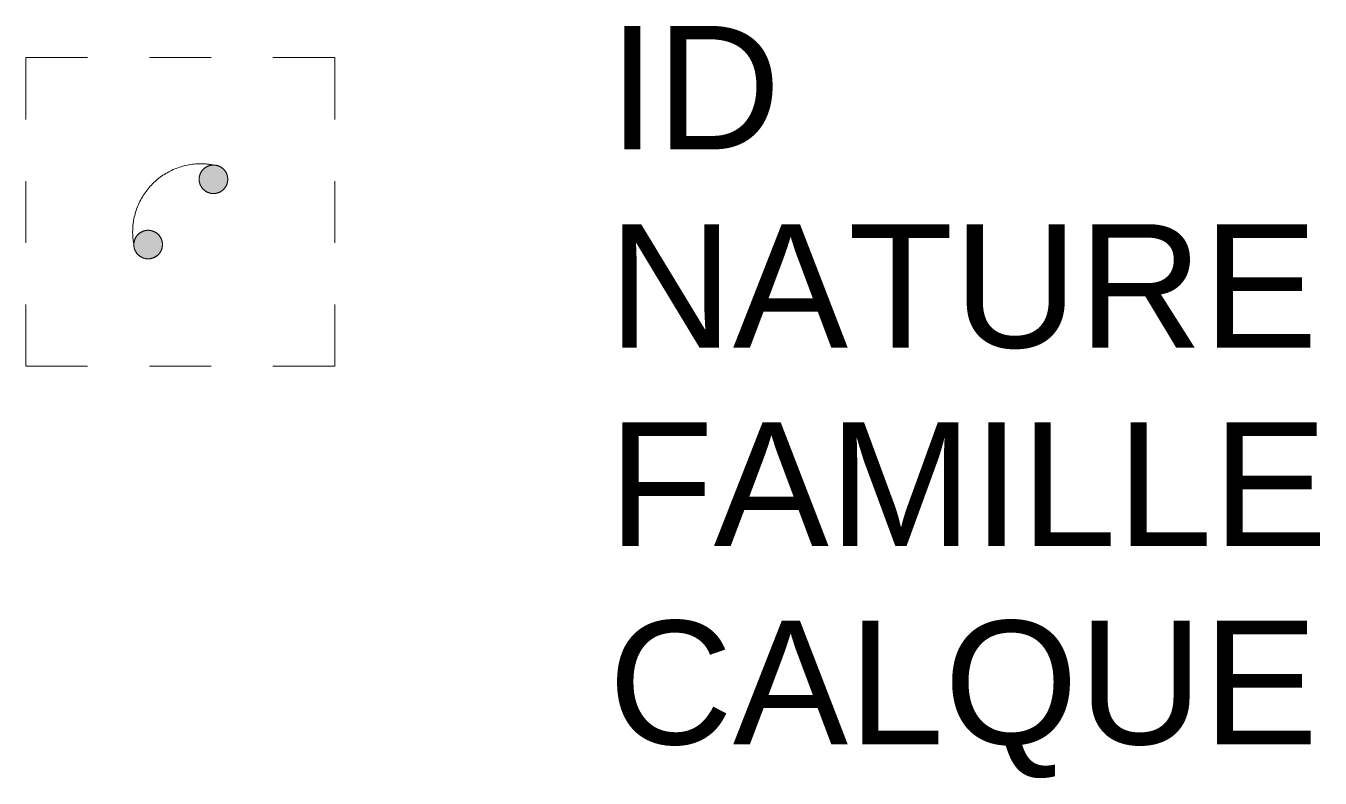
# Model space of a CAD drawing. Header units: metres. Extents: x 3226.8 to 3228.89, y 1848.64 to 1849.86.
import ezdxf

# ---------------------------------------------------------------- set-up
doc = ezdxf.new("R2010")
doc.units = ezdxf.units.M
doc.linetypes.add('Socle_Continu', pattern=[2.5, 2.5, 0])
doc.linetypes.add('Socle_Discontinu', pattern=[0.075, 0.05, -0.025])
doc.layers.add('TELEC_SCT', color=3, linetype='Socle_Continu', lineweight=13)
doc.styles.get("Standard").update_dxf_attribs({"font": 'arial.ttf'})

msp = doc.modelspace()

# ---------------------------------------------------------------- hatches: boundary and pattern name
at = {"layer": 'TELEC_SCT', "linetype": 'Socle_Discontinu'}
h = msp.add_hatch(color=256, dxfattribs=at)
edge = h.paths.add_edge_path()
edge.add_ellipse((3227.1026, 1849.6124), major_axis=(-0.0164, 0.0164), ratio=1, start_angle=179.1533, end_angle=359.1533, ccw=False)
edge.add_ellipse((3227.1026, 1849.6124), major_axis=(-0.0164, 0.0164), ratio=1, start_angle=-0.8467, end_angle=179.1533, ccw=False)
h = msp.add_hatch(color=256, dxfattribs=at)
edge = h.paths.add_edge_path()
edge.add_ellipse((3226.9969, 1849.5067), major_axis=(-0.0164, 0.0164), ratio=1, start_angle=179.0978, end_angle=359.0978, ccw=False)
edge.add_ellipse((3226.9969, 1849.5067), major_axis=(0.0164, 0.0164), ratio=1, start_angle=89.0978, end_angle=269.0978, ccw=False)

# ---------------------------------------------------------------- linework, layer by layer
msp.add_lwpolyline([(3226.7989, 1849.3095), (3227.2989, 1849.3095), (3227.2989, 1849.8095), (3226.7989, 1849.8095)], close=True, dxfattribs=at)
for points in [[(3227.1026, 1849.6355, 0.04668), (3227.0821, 1849.6375, 0.098491), (3227.0399, 1849.6291, 0.098491), (3227.0041, 1849.6051, 0.098491), (3226.9802, 1849.5693, 0.098491), (3226.9718, 1849.5271, 0.04668), (3226.9737, 1849.5067, 0.098491)], [(3227.1187, 1849.5958, 0.003694), (3227.119, 1849.5961, 0.098491), (3227.124, 1849.6036, 0.098491), (3227.1257, 1849.6124, 0.098491), (3227.124, 1849.6213, 0.098491), (3227.119, 1849.6288, 0.098491), (3227.1115, 1849.6338, 0.098491), (3227.1026, 1849.6355, 0.098491), (3227.0938, 1849.6338, 0.094763), (3227.0865, 1849.629, 0.098491)], [(3227.0865, 1849.629, 0.003694), (3227.0863, 1849.6288, 0.098491), (3227.0812, 1849.6213, 0.098491), (3227.0795, 1849.6124, 0.098491), (3227.0812, 1849.6036, 0.098491), (3227.0863, 1849.5961, 0.098491), (3227.0938, 1849.591, 0.098491), (3227.1026, 1849.5893, 0.098491), (3227.1115, 1849.591, 0.094763), (3227.1187, 1849.5958, 0.098491)], [(3226.9808, 1849.5233, 0.003937), (3226.9805, 1849.523, 0.098491), (3226.9755, 1849.5155, 0.098491), (3226.9737, 1849.5067, 0.098491), (3226.9755, 1849.4978, 0.098491), (3226.9805, 1849.4903, 0.098491), (3226.988, 1849.4853, 0.098491), (3226.9969, 1849.4835, 0.098491), (3227.0057, 1849.4853, 0.094518), (3227.013, 1849.49, 0.098491)]]:
    msp.add_lwpolyline(points, format="xyb", dxfattribs=at)
msp.add_lwpolyline([(3226.9805, 1849.523, 0.098491), (3226.9755, 1849.5155, 0.098491), (3226.9737, 1849.5067, 0.098491), (3226.9755, 1849.4978, 0.098491), (3226.9805, 1849.4903, 0.098491), (3226.988, 1849.4853, 0.098491), (3226.9969, 1849.4835, 0.098491), (3227.0057, 1849.4853, 0.098491), (3227.0133, 1849.4903, 0.098491), (3227.0183, 1849.4978, 0.098491), (3227.02, 1849.5067, 0.098491), (3227.0183, 1849.5155, 0.098491), (3227.0133, 1849.523, 0.098491), (3227.0057, 1849.528, 0.098491), (3226.9969, 1849.5298, 0.098491), (3226.988, 1849.528, 0.098491)], format="xyb", close=True, dxfattribs=at)

# ---------------------------------------------------------------- texts
at = {"layer": 'TELEC_SCT', "linetype": 'Socle_Discontinu', "flags": 9}
for tag, p, s in [('ID', (3227.7418, 1849.661), 'IP_0681'), ('NATURE', (3227.7418, 1849.3397), 'Chambre rectangulaire'), ('FAMILLE', (3227.7418, 1849.0184), 'Télécommunication'), ('CALQUE', (3227.7418, 1848.6971), 'TELEC_SCT')]:
    msp.add_attdef(tag, p, s, height=0.2, dxfattribs=at)

doc.saveas('drawing.dxf')
